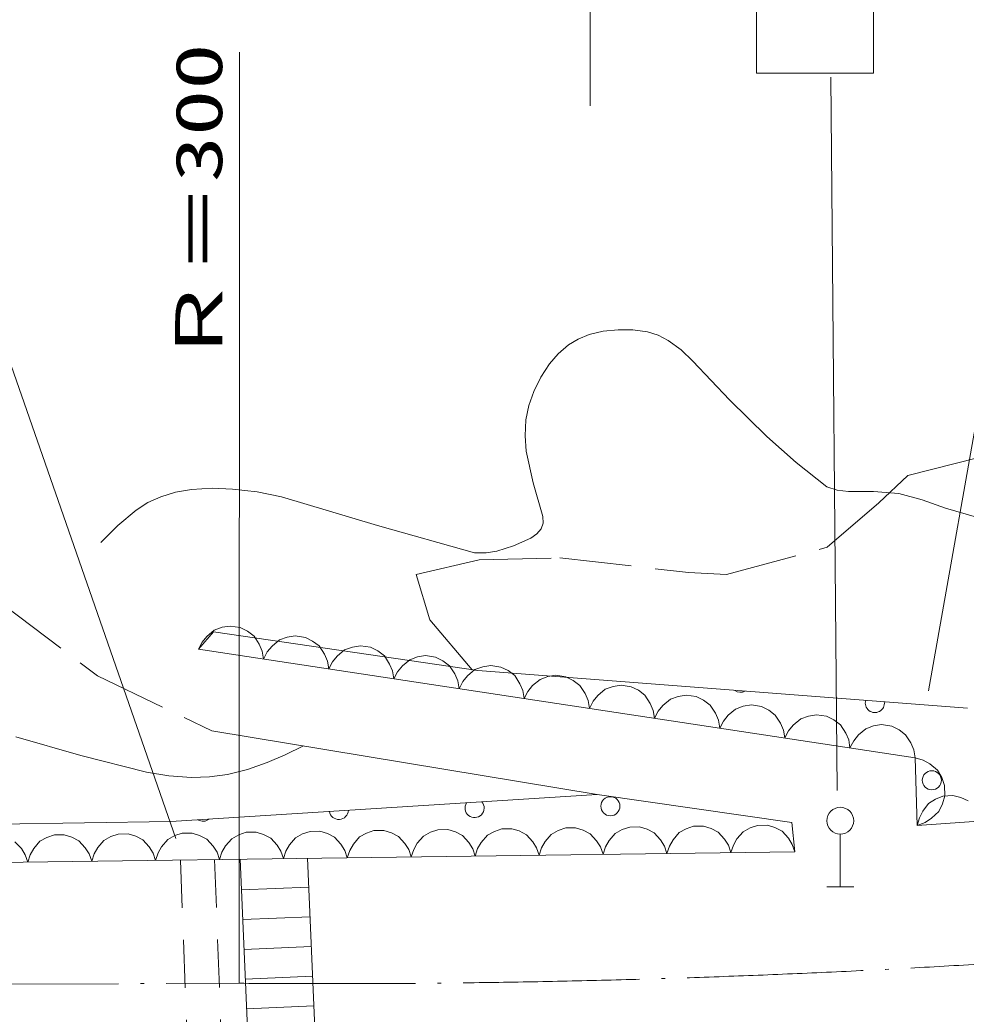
# Model space of a CAD drawing. Units: millimetres, scale not verified. Extents: x 66827 to 706827, y 1730 to 361730.
# Drawn here: x 454436 to 484001, y 269243 to 300324 of the extents above; entities that cross this region are included whole.
import ezdxf
from ezdxf.enums import TextEntityAlignment as Align

# ---------------------------------------------------------------- set-up
doc = ezdxf.new("R2010")
doc.units = ezdxf.units.MM
doc.header["$LTSCALE"] = 1000
for name, pattern in [('USER1', [7.000001, 5.508197, -0.688525, 0.114754, -0.688525]), ('USER2', [3, 2.25, -0.75]), ('USER4', [2.5, 1.5, -1])]:
    doc.linetypes.add(name, pattern=pattern)
for name, color, linetype, lineweight in [('S-BGD', 1, 'Continuous', 13), ('S-BGD-HTXT', 6, 'Continuous', 13), ('S-BMK', 5, 'Continuous', 13)]:
    doc.layers.add(name, color=color, linetype=linetype, lineweight=lineweight)
doc.styles.add('ＭＳ ゴシック', font='')
doc.styles.get('ＭＳ ゴシック').set_extended_font_data('MS Gothic')

msp = doc.modelspace()

# ---------------------------------------------------------------- linework, layer by layer
at = {"layer": 'S-BGD'}
for p, q in [((477453, 314062), (477453, 298663)), ((481103, 298663), (481103, 314062)), ((477453, 298663), (481103, 298663)), ((479776, 298531), (479975, 276229)), ((472660, 290589), (473127, 290635)), ((473127, 290635), (473588, 290632)), ((473588, 290632), (474044, 290568)), ((471574, 290161), (471879, 290348)), ((471879, 290348), (472220, 290485)), ((472220, 290485), (472660, 290589)), ((474044, 290568), (474380, 290464)), ((474380, 290464), (474696, 290302)), ((474696, 290302), (475097, 290007)), ((471256, 289887), (471574, 290161)), ((475097, 290007), (475466, 289659)), ((470986, 289574), (471256, 289887)), ((470714, 289156), (470986, 289574)), ((475466, 289659), (476608, 288450)), ((470497, 288711), (470714, 289156)), ((470341, 288268), (470497, 288711)), ((476608, 288450), (477777, 287299)), ((470246, 287817), (470341, 288268)), ((470219, 287324), (470246, 287817)), ((470251, 286842), (470219, 287324)), ((477777, 287299), (478696, 286486)), ((470476, 285854), (470251, 286842)), ((478696, 286486), (479647, 285723)), ((459303, 285559), (459800, 285644)), ((459800, 285644), (460441, 285681)), ((460441, 285681), (461081, 285658)), ((461081, 285658), (461849, 285566)), ((470780, 284800), (470476, 285854)), ((479647, 285723), (479976, 285625)), ((458438, 285234), (458838, 285419)), ((458838, 285419), (459303, 285559)), ((461849, 285566), (462613, 285413)), ((462613, 285413), (465612, 284513)), ((479976, 285625), (480329, 285583)), ((480329, 285583), (481111, 285581)), ((481111, 285581), (481894, 285518)), ((481894, 285518), (482628, 285320)), ((458066, 284994), (458438, 285234)), ((482628, 285320), (483354, 285062)), ((483354, 285062), (484323, 284779)), ((457499, 284515), (458066, 284994)), ((470781, 284590), (470780, 284800)), ((456969, 283988), (457499, 284515)), ((465612, 284513), (468645, 283666)), ((470593, 284253), (470726, 284413)), ((470726, 284413), (470781, 284590)), ((469858, 283879), (470402, 284122)), ((470402, 284122), (470593, 284253)), ((469341, 283713), (469858, 283879)), ((468645, 283666), (469000, 283659)), ((469000, 283659), (469341, 283713)), ((460753, 281335), (460510, 281247)), ((461003, 281375), (460753, 281335)), ((461319, 281328), (461003, 281375)), ((461547, 281215), (461319, 281328)), ((460014, 280651), (460485, 281189)), ((460278, 281053), (460131, 280872)), ((460510, 281247), (460278, 281053)), ((460485, 281189), (468744, 279980)), ((461752, 281059), (461547, 281215)), ((461917, 280805), (461752, 281059)), ((462789, 281027), (462546, 280939)), ((463039, 281067), (462789, 281027)), ((463355, 281019), (463039, 281067)), ((463583, 280907), (463355, 281019)), ((460131, 280872), (460014, 280651)), ((462009, 280588), (461917, 280805)), ((462314, 280745), (462167, 280564)), ((462546, 280939), (462314, 280745)), ((463788, 280751), (463583, 280907)), ((463953, 280497), (463788, 280751)), ((464824, 280719), (464582, 280630)), ((465075, 280759), (464824, 280719)), ((465391, 280711), (465075, 280759)), ((465618, 280598), (465391, 280711)), ((482409, 277259), (460014, 280651)), ((462050, 280342), (462009, 280588)), ((462167, 280564), (462050, 280342)), ((464045, 280280), (463953, 280497)), ((464350, 280437), (464202, 280256)), ((464582, 280630), (464350, 280437)), ((465824, 280442), (465618, 280598)), ((465989, 280188), (465824, 280442)), ((466860, 280410), (466618, 280322)), ((467111, 280451), (466860, 280410)), ((467427, 280403), (467111, 280451)), ((467654, 280290), (467427, 280403)), ((464086, 280034), (464045, 280280)), ((464202, 280256), (464086, 280034)), ((466081, 279971), (465989, 280188)), ((466386, 280128), (466238, 279947)), ((466618, 280322), (466386, 280128)), ((467860, 280134), (467654, 280290)), ((468024, 279880), (467860, 280134)), ((468896, 280102), (468654, 280014)), ((469147, 280142), (468896, 280102)), ((469463, 280094), (469147, 280142)), ((469690, 279982), (469463, 280094)), ((466121, 279726), (466081, 279971)), ((466238, 279947), (466121, 279726)), ((468116, 279663), (468024, 279880)), ((468421, 279820), (468274, 279639)), ((468654, 280014), (468421, 279820)), ((468744, 279980), (484048, 278805)), ((469896, 279826), (469690, 279982)), ((470060, 279572), (469896, 279826)), ((470932, 279794), (470690, 279706)), ((471183, 279834), (470932, 279794)), ((471498, 279786), (471183, 279834)), ((471726, 279674), (471498, 279786)), ((468157, 279417), (468116, 279663)), ((468274, 279639), (468157, 279417)), ((470152, 279355), (470060, 279572)), ((470457, 279512), (470310, 279331)), ((470690, 279706), (470457, 279512)), ((471932, 279518), (471726, 279674)), ((472096, 279264), (471932, 279518)), ((472968, 279486), (472726, 279397)), ((473219, 279526), (472968, 279486)), ((473534, 279478), (473219, 279526)), ((473762, 279365), (473534, 279478)), ((470193, 279109), (470152, 279355)), ((470310, 279331), (470193, 279109)), ((472188, 279047), (472096, 279264)), ((472493, 279203), (472346, 279023)), ((472726, 279397), (472493, 279203)), ((473967, 279209), (473762, 279365)), ((474132, 278955), (473967, 279209)), ((475004, 279177), (474761, 279089)), ((475255, 279217), (475004, 279177)), ((475570, 279170), (475255, 279217)), ((475798, 279057), (475570, 279170)), ((472229, 278801), (472188, 279047)), ((472346, 279023), (472229, 278801)), ((474224, 278738), (474132, 278955)), ((474529, 278895), (474382, 278714)), ((474761, 279089), (474529, 278895)), ((476003, 278901), (475798, 279057)), ((476168, 278647), (476003, 278901)), ((477040, 278869), (476797, 278781)), ((477291, 278909), (477040, 278869)), ((477606, 278861), (477291, 278909)), ((477834, 278749), (477606, 278861)), ((474265, 278493), (474224, 278738)), ((474382, 278714), (474265, 278493)), ((476260, 278430), (476168, 278647)), ((476565, 278587), (476418, 278406)), ((476797, 278781), (476565, 278587)), ((478039, 278593), (477834, 278749)), ((478204, 278339), (478039, 278593)), ((479076, 278561), (478833, 278472)), ((479327, 278601), (479076, 278561)), ((479642, 278553), (479327, 278601)), ((479870, 278440), (479642, 278553)), ((476301, 278184), (476260, 278430)), ((476418, 278406), (476301, 278184)), ((478296, 278122), (478204, 278339)), ((478601, 278279), (478454, 278098)), ((478833, 278472), (478601, 278279)), ((480075, 278284), (479870, 278440)), ((480240, 278030), (480075, 278284)), ((481112, 278252), (480869, 278164)), ((481362, 278293), (481112, 278252)), ((481678, 278245), (481362, 278293)), ((481906, 278132), (481678, 278245)), ((454314, 277914), (456337, 277331)), ((460431, 278101), (472473, 276108)), ((478337, 277876), (478296, 278122)), ((478454, 278098), (478337, 277876)), ((480332, 277813), (480240, 278030)), ((480637, 277970), (480490, 277789)), ((480869, 278164), (480637, 277970)), ((482111, 277976), (481906, 278132)), ((482276, 277722), (482111, 277976)), ((462729, 277352), (463298, 277627)), ((480373, 277568), (480332, 277813)), ((480490, 277789), (480373, 277568)), ((482368, 277505), (482276, 277722)), ((456337, 277331), (458393, 276802)), ((462165, 277108), (462729, 277352)), ((482409, 277259), (482368, 277505)), ((482476, 275144), (482409, 277259)), ((482655, 277183), (482409, 277259)), ((461546, 276890), (462165, 277108)), ((482865, 277067), (482655, 277183)), ((483104, 276869), (482865, 277067)), ((458393, 276802), (459093, 276693)), ((459093, 276693), (459801, 276642)), ((459801, 276642), (460364, 276658)), ((460364, 276658), (460927, 276735)), ((460927, 276735), (461546, 276890)), ((483238, 276640), (483104, 276869)), ((483325, 276394), (483238, 276640)), ((500759, 276386), (482476, 275144)), ((483336, 276066), (483325, 276394)), ((459148, 275263), (472473, 276108)), ((472473, 276108), (478551, 275230)), ((483276, 276056), (483043, 275963)), ((483264, 275815), (483336, 276066)), ((483591, 276077), (483276, 276056)), ((483835, 276017), (483591, 276077)), ((484067, 275910), (483835, 276017)), ((482827, 275826), (482645, 275589)), ((483043, 275963), (482827, 275826)), ((483145, 275578), (483264, 275815)), ((482541, 275383), (482476, 275144)), ((482645, 275589), (482541, 275383)), ((482919, 275365), (483145, 275578)), ((430470, 274808), (459148, 275263)), ((471801, 275066), (471492, 275062)), ((472037, 274995), (471801, 275066)), ((473489, 275089), (473255, 275011)), ((473798, 275094), (473489, 275089)), ((474034, 275022), (473798, 275094)), ((475486, 275116), (475252, 275038)), ((475796, 275121), (475486, 275116)), ((476031, 275049), (475796, 275121)), ((477483, 275143), (477250, 275065)), ((477793, 275148), (477483, 275143)), ((478029, 275076), (477793, 275148)), ((478250, 274959), (478029, 275076)), ((478551, 275230), (478648, 274320)), ((482476, 275144), (482717, 275231)), ((482717, 275231), (482919, 275365)), ((455280, 274767), (455062, 274645)), ((455514, 274846), (455280, 274767)), ((455823, 274850), (455514, 274846)), ((456059, 274778), (455823, 274850)), ((456280, 274661), (456059, 274778)), ((457277, 274795), (457059, 274672)), ((457511, 274873), (457277, 274795)), ((457821, 274877), (457511, 274873)), ((458056, 274805), (457821, 274877)), ((458278, 274688), (458056, 274805)), ((459275, 274822), (459056, 274699)), ((459508, 274900), (459275, 274822)), ((459818, 274904), (459508, 274900)), ((460053, 274832), (459818, 274904)), ((460275, 274715), (460053, 274832)), ((461272, 274849), (461054, 274726)), ((461505, 274927), (461272, 274849)), ((461815, 274931), (461505, 274927)), ((462051, 274859), (461815, 274931)), ((462272, 274742), (462051, 274859)), ((463269, 274876), (463051, 274753)), ((463503, 274954), (463269, 274876)), ((463812, 274958), (463503, 274954)), ((464048, 274886), (463812, 274958)), ((464269, 274770), (464048, 274886)), ((464467, 274552), (464269, 274770)), ((465048, 274780), (464856, 274558)), ((465266, 274903), (465048, 274780)), ((465500, 274981), (465266, 274903)), ((465809, 274985), (465500, 274981)), ((466045, 274913), (465809, 274985)), ((466267, 274797), (466045, 274913)), ((466464, 274580), (466267, 274797)), ((467045, 274807), (466854, 274585)), ((467264, 274930), (467045, 274807)), ((467497, 275008), (467264, 274930)), ((467807, 275012), (467497, 275008)), ((468042, 274941), (467807, 275012)), ((468264, 274824), (468042, 274941)), ((468461, 274607), (468264, 274824)), ((469043, 274834), (468851, 274612)), ((469261, 274957), (469043, 274834)), ((469494, 275035), (469261, 274957)), ((469804, 275039), (469494, 275035)), ((470040, 274968), (469804, 275039)), ((470261, 274851), (470040, 274968)), ((470459, 274634), (470261, 274851)), ((471040, 274861), (470848, 274639)), ((471258, 274984), (471040, 274861)), ((471492, 275062), (471258, 274984)), ((472258, 274878), (472037, 274995)), ((472456, 274661), (472258, 274878)), ((473037, 274888), (472845, 274666)), ((473255, 275011), (473037, 274888)), ((474255, 274905), (474034, 275022)), ((474453, 274688), (474255, 274905)), ((475034, 274916), (474843, 274693)), ((475252, 275038), (475034, 274916)), ((476253, 274932), (476031, 275049)), ((476450, 274715), (476253, 274932)), ((477032, 274943), (476840, 274720)), ((477250, 275065), (477032, 274943)), ((478448, 274742), (478250, 274959)), ((480070, 274870), (480070, 273227)), ((454481, 274417), (454283, 274634)), ((455062, 274645), (454870, 274422)), ((456478, 274444), (456280, 274661)), ((456867, 274449), (456755, 274253)), ((457059, 274672), (456867, 274449)), ((458475, 274471), (458278, 274688)), ((458598, 274278), (458475, 274471)), ((458865, 274477), (458753, 274280)), ((459056, 274699), (458865, 274477)), ((460473, 274498), (460275, 274715)), ((460595, 274305), (460473, 274498)), ((460862, 274504), (460750, 274307)), ((461054, 274726), (460862, 274504)), ((462470, 274525), (462272, 274742)), ((462592, 274332), (462470, 274525)), ((462859, 274531), (462747, 274334)), ((463051, 274753), (462859, 274531)), ((464589, 274359), (464467, 274552)), ((464856, 274558), (464744, 274361)), ((466587, 274386), (466464, 274580)), ((466854, 274585), (466741, 274389)), ((468584, 274414), (468461, 274607)), ((468851, 274612), (468739, 274416)), ((470581, 274441), (470459, 274634)), ((470848, 274639), (470736, 274443)), ((472578, 274468), (472456, 274661)), ((472656, 274239), (472578, 274468)), ((472733, 274470), (472656, 274239)), ((472845, 274666), (472733, 274470)), ((474576, 274495), (474453, 274688)), ((474654, 274266), (474576, 274495)), ((474730, 274497), (474654, 274266)), ((474843, 274693), (474730, 274497)), ((476573, 274522), (476450, 274715)), ((476651, 274293), (476573, 274522)), ((476728, 274524), (476651, 274293)), ((476840, 274720), (476728, 274524)), ((478570, 274549), (478448, 274742)), ((478648, 274320), (478570, 274549)), ((478648, 274320), (442698, 273833)), ((454603, 274224), (454481, 274417)), ((454681, 273995), (454603, 274224)), ((454758, 274226), (454681, 273995)), ((454870, 274422), (454758, 274226)), ((456600, 274251), (456478, 274444)), ((456679, 274022), (456600, 274251)), ((456755, 274253), (456679, 274022)), ((458676, 274049), (458598, 274278)), ((458753, 274280), (458676, 274049)), ((460673, 274077), (460595, 274305)), ((460750, 274307), (460673, 274077)), ((462670, 274104), (462592, 274332)), ((462747, 274334), (462670, 274104)), ((464667, 274131), (464589, 274359)), ((464744, 274361), (464667, 274131)), ((466665, 274158), (466587, 274386)), ((466741, 274389), (466665, 274158)), ((468662, 274185), (468584, 274414)), ((468739, 274416), (468662, 274185)), ((470659, 274212), (470581, 274441)), ((470736, 274443), (470659, 274212)), ((461319, 274085), (461639, 266593)), ((463424, 274114), (463743, 266648)), ((463462, 273216), (461360, 273126)), ((479645, 273227), (480489, 273227)), ((463502, 272286), (461400, 272196)), ((463542, 271356), (461439, 271266)), ((463582, 270427), (461479, 270337)), ((463621, 269497), (461519, 269407))]:
    msp.add_line(p, q, dxfattribs=at)
at = {"layer": 'S-BGD', "linetype": 'USER2'}
for p, q in [((482178, 286080), (485389, 286897)), ((481269, 285231), (482178, 286080)), ((479664, 283838), (481269, 285231)), ((476513, 282990), (479664, 283838)), ((468789, 283444), (471303, 283505)), ((471303, 283505), (475332, 283050)), ((466820, 282990), (468789, 283444)), ((467244, 281566), (466820, 282990)), ((475332, 283050), (476513, 282990)), ((453923, 282033), (456861, 279819)), ((468564, 280006), (467244, 281566)), ((456861, 279819), (460431, 278101))]:
    msp.add_line(p, q, dxfattribs=at)
at = {"layer": 'S-BGD', "linetype": 'USER4'}
for p, q in [((459451, 274060), (459730, 266577)), ((460521, 274074), (460801, 266582))]:
    msp.add_line(p, q, dxfattribs=at)
at = {"layer": 'S-BGD'}
for centre, radius in [((482930, 276552), 298), ((472886, 275742), 298), ((480070, 275289), 419)]:
    msp.add_circle(centre, radius, dxfattribs=at)
for centre, start, end in [((476955, 279602), 233.2525, 297.9656), ((481150, 278967), 164.0099, 7.2082), ((468643, 275685), 146.578, 40.6789), ((464401, 275627), 189.6302, 357.6267), ((460159, 275570), 237.8846, 309.3723)]:
    msp.add_arc(centre, 298, start, end, dxfattribs=at)
at = {"layer": 'S-BGD-HTXT'}
for p, q in [((472256, 297638), (472256, 320058)), ((461296, 299320), (461284, 270208)), ((486366, 299414), (482829, 279349)), ((451265, 297828), (459310, 274734))]:
    msp.add_line(p, q, dxfattribs=at)
at = {"layer": 'S-BMK', "linetype": 'USER1'}
msp.add_line((319008, 269687), (461284, 270208), dxfattribs=at)
msp.add_arc((464179, 605893), 335698, 269.50589, 276.1929, dxfattribs=at)

# ---------------------------------------------------------------- texts
at = {"layer": 'S-BGD-HTXT', "style": 'ＭＳ ゴシック', "width": 1.45}
msp.add_text('Ｒ＝300', height=1466, rotation=90, dxfattribs=at).set_placement((461197, 289449), align=Align.BOTTOM_LEFT)

doc.saveas('drawing.dxf')
